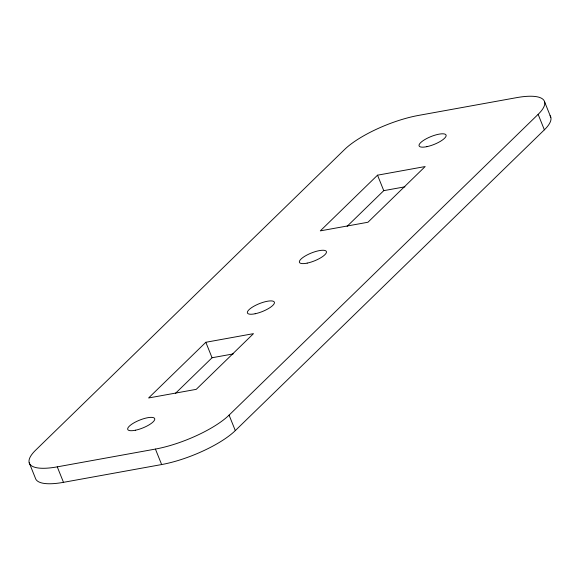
<?xml version="1.0" encoding="UTF-8"?>
<svg xmlns="http://www.w3.org/2000/svg" width="580" height="580" viewBox="0 0 580 580"><rect width="100%" height="100%" fill="white"/><g stroke="black" fill="none" stroke-linecap="round" stroke-linejoin="round"><path stroke-width="0.87" d="M205.835 342.28L148.603 397.974L196.243 389.347L253.482 333.645L205.835 342.28L212.055 357.751L175.399 393.428M377.529 175.182L320.298 230.876L367.945 222.249L425.176 166.547L377.529 175.182L383.757 190.653L347.101 226.331M57.268 466.857L155.418 449.072A58.116 16.892 -21.9 0 0 229.085 415.128L538.139 114.347A58.116 16.892 -21.9 0 0 516.512 97.665L418.354 115.449A58.116 16.892 -21.9 0 0 344.694 149.401L35.634 450.174A58.116 16.892 -21.9 0 0 57.268 466.857L63.488 482.335L161.646 464.551A58.116 16.892 -21.9 0 0 235.306 430.599L544.366 129.826A58.116 16.892 -21.9 0 0 550.05 115.725M383.757 190.653L404.927 186.818M212.055 357.751L233.232 353.916M544.562 101.739L550.783 117.218M538.139 114.347L544.366 129.826M229.085 415.128L235.306 430.599M155.418 449.072L161.646 464.551M29.217 462.782L35.438 478.261A58.116 16.892 -21.9 0 0 63.488 482.335M426.865 146.66A14.529 4.227 -21.9 0 0 446.092 135.169A14.529 4.227 -21.9 0 0 424.763 139.62A14.529 4.227 -21.9 0 0 426.865 146.66M307.19 263.117A14.529 4.227 -21.9 0 0 326.424 251.633A14.529 4.227 -21.9 0 0 305.094 256.077A14.529 4.227 -21.9 0 0 307.19 263.117M135.495 430.215A14.529 4.227 -21.9 0 0 154.722 418.731A14.529 4.227 -21.9 0 0 133.4 423.175A14.529 4.227 -21.9 0 0 135.495 430.215M255.164 313.751A14.529 4.227 -21.9 0 0 274.391 302.267A14.529 4.227 -21.9 0 0 253.069 306.719A14.529 4.227 -21.9 0 0 255.164 313.751"/></g></svg>
